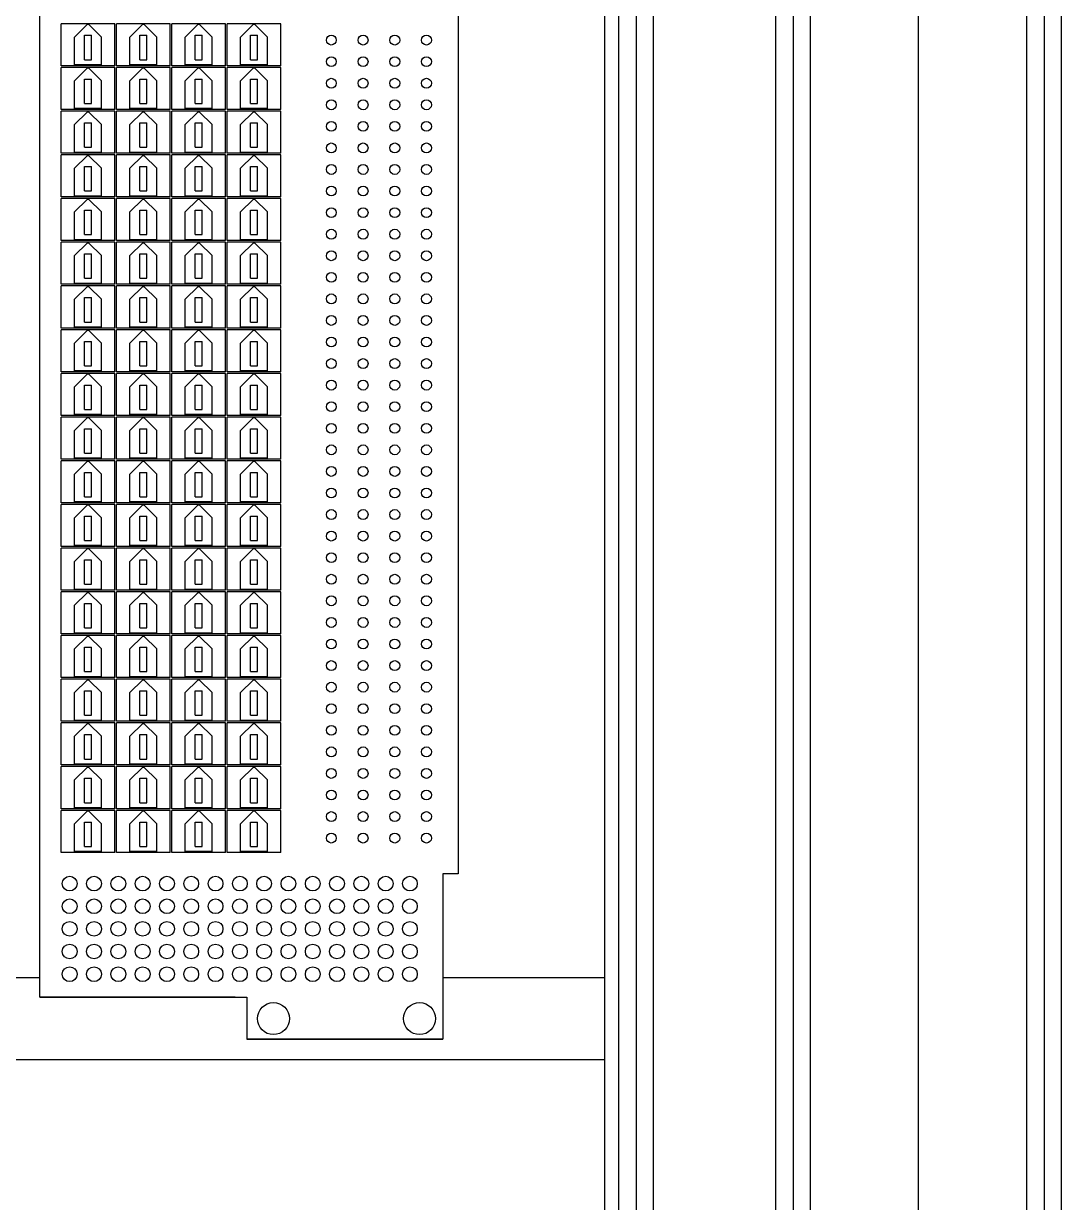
# Model space of a CAD drawing. Header units: millimetres. Extents: x 841 to 1682, y 0 to 594.
# Drawn here: x 1209.34 to 1218.68, y 452.69 to 463.29 of the extents above; entities that cross this region are included whole.
import ezdxf

# ---------------------------------------------------------------- set-up
doc = ezdxf.new("R2010")
doc.units = ezdxf.units.MM
doc.layers.add('A', color=4, linetype='Continuous')

msp = doc.modelspace()

# ---------------------------------------------------------------- linework, layer by layer
at = {"layer": 'A'}
for p, q in [((1217.393, 395.032), (1217.393, 474.36)), ((1217.393, 395.032), (1217.393, 474.36)), ((1214.571, 433.548), (1214.571, 470.898)), ((1214.697, 433.548), (1214.697, 470.898)), ((1214.853, 470.898), (1214.853, 433.548)), ((1215.009, 433.548), (1215.009, 470.898)), ((1216.108, 395.032), (1216.108, 470.898)), ((1216.264, 470.898), (1216.264, 395.006)), ((1216.42, 395.032), (1216.42, 470.898)), ((1218.366, 395.032), (1218.366, 470.898)), ((1218.522, 470.898), (1218.522, 395.006)), ((1218.678, 395.032), (1218.678, 470.898)), ((1209.487, 454.535), (1209.487, 467.327)), ((1213.25, 465.837), (1213.25, 455.645)), ((1213.25, 455.645), (1213.112, 455.645)), ((1213.112, 455.645), (1213.112, 454.156)), ((1207.867, 454.71), (1209.487, 454.71)), ((1213.112, 454.71), (1214.571, 454.71)), ((1209.487, 454.535), (1211.349, 454.535)), ((1211.245, 454.535), (1209.487, 454.535)), ((1211.349, 454.535), (1211.349, 454.156)), ((1213.112, 454.156), (1211.349, 454.156)), ((1211.349, 454.156), (1213.112, 454.156)), ((1197.636, 453.972), (1214.571, 453.972))]:
    msp.add_line(p, q, dxfattribs=at)
at = {"layer": 'A', "color": 2}
for p, q in [((1210.161, 463.291), (1209.678, 463.291)), ((1209.678, 462.913), (1209.678, 463.291)), ((1209.912, 463.284), (1209.798, 463.171)), ((1209.927, 463.284), (1209.912, 463.284)), ((1209.927, 463.284), (1210.041, 463.171)), ((1210.161, 462.913), (1210.161, 463.291)), ((1210.659, 463.291), (1210.176, 463.291)), ((1210.176, 462.913), (1210.176, 463.291)), ((1210.41, 463.284), (1210.296, 463.171)), ((1210.425, 463.284), (1210.41, 463.284)), ((1210.425, 463.284), (1210.539, 463.171)), ((1210.659, 462.913), (1210.659, 463.291)), ((1211.157, 463.291), (1210.674, 463.291)), ((1210.674, 462.913), (1210.674, 463.291)), ((1210.908, 463.284), (1210.794, 463.171)), ((1210.923, 463.284), (1210.908, 463.284)), ((1210.923, 463.284), (1211.036, 463.171)), ((1211.157, 462.913), (1211.157, 463.291)), ((1211.654, 463.291), (1211.172, 463.291)), ((1211.172, 462.913), (1211.172, 463.291)), ((1211.405, 463.284), (1211.292, 463.171)), ((1211.421, 463.284), (1211.405, 463.284)), ((1211.421, 463.284), (1211.534, 463.171)), ((1211.654, 462.913), (1211.654, 463.291)), ((1209.798, 462.921), (1209.798, 463.171)), ((1209.888, 463.187), (1209.951, 463.187)), ((1209.888, 462.967), (1209.888, 463.187)), ((1209.951, 462.967), (1209.951, 463.187)), ((1210.041, 462.921), (1210.041, 463.171)), ((1210.296, 462.921), (1210.296, 463.171)), ((1210.386, 463.187), (1210.449, 463.187)), ((1210.386, 462.967), (1210.386, 463.187)), ((1210.449, 462.967), (1210.449, 463.187)), ((1210.539, 462.921), (1210.539, 463.171)), ((1210.794, 462.921), (1210.794, 463.171)), ((1210.884, 463.187), (1210.946, 463.187)), ((1210.884, 462.967), (1210.884, 463.187)), ((1210.946, 462.967), (1210.946, 463.187)), ((1211.036, 462.921), (1211.036, 463.171)), ((1211.292, 462.921), (1211.292, 463.171)), ((1211.382, 463.187), (1211.444, 463.187)), ((1211.382, 462.967), (1211.382, 463.187)), ((1211.444, 462.967), (1211.444, 463.187)), ((1211.534, 462.921), (1211.534, 463.171)), ((1210.161, 462.913), (1209.678, 462.913)), ((1210.041, 462.921), (1209.798, 462.921)), ((1209.888, 462.967), (1209.951, 462.967)), ((1210.659, 462.913), (1210.176, 462.913)), ((1210.539, 462.921), (1210.296, 462.921)), ((1210.386, 462.967), (1210.449, 462.967)), ((1211.157, 462.913), (1210.674, 462.913)), ((1211.036, 462.921), (1210.794, 462.921)), ((1210.884, 462.967), (1210.946, 462.967)), ((1211.654, 462.913), (1211.172, 462.913)), ((1211.534, 462.921), (1211.292, 462.921)), ((1211.382, 462.967), (1211.444, 462.967)), ((1209.678, 462.52), (1209.678, 462.898)), ((1210.161, 462.898), (1209.678, 462.898)), ((1209.912, 462.891), (1209.798, 462.778)), ((1209.927, 462.891), (1209.912, 462.891)), ((1209.927, 462.891), (1210.041, 462.778)), ((1210.161, 462.52), (1210.161, 462.898)), ((1210.176, 462.52), (1210.176, 462.898)), ((1210.659, 462.898), (1210.176, 462.898)), ((1210.41, 462.891), (1210.296, 462.778)), ((1210.425, 462.891), (1210.41, 462.891)), ((1210.425, 462.891), (1210.539, 462.778)), ((1210.659, 462.52), (1210.659, 462.898)), ((1210.674, 462.52), (1210.674, 462.898)), ((1211.157, 462.898), (1210.674, 462.898)), ((1210.908, 462.891), (1210.794, 462.778)), ((1210.923, 462.891), (1210.908, 462.891)), ((1210.923, 462.891), (1211.036, 462.778)), ((1211.157, 462.52), (1211.157, 462.898)), ((1211.654, 462.898), (1211.172, 462.898)), ((1211.172, 462.52), (1211.172, 462.898)), ((1211.405, 462.891), (1211.292, 462.778)), ((1211.421, 462.891), (1211.405, 462.891)), ((1211.421, 462.891), (1211.534, 462.778)), ((1211.654, 462.52), (1211.654, 462.898)), ((1209.798, 462.528), (1209.798, 462.778)), ((1209.888, 462.574), (1209.888, 462.793)), ((1209.888, 462.793), (1209.951, 462.793)), ((1209.951, 462.574), (1209.951, 462.793)), ((1210.041, 462.528), (1210.041, 462.778)), ((1210.296, 462.528), (1210.296, 462.778)), ((1210.386, 462.574), (1210.386, 462.793)), ((1210.386, 462.793), (1210.449, 462.793)), ((1210.449, 462.574), (1210.449, 462.793)), ((1210.539, 462.528), (1210.539, 462.778)), ((1210.794, 462.528), (1210.794, 462.778)), ((1210.884, 462.574), (1210.884, 462.793)), ((1210.884, 462.793), (1210.946, 462.793)), ((1210.946, 462.574), (1210.946, 462.793)), ((1211.036, 462.528), (1211.036, 462.778)), ((1211.292, 462.528), (1211.292, 462.778)), ((1211.382, 462.793), (1211.444, 462.793)), ((1211.382, 462.574), (1211.382, 462.793)), ((1211.444, 462.574), (1211.444, 462.793)), ((1211.534, 462.528), (1211.534, 462.778)), ((1210.161, 462.52), (1209.678, 462.52)), ((1210.161, 462.505), (1209.678, 462.505)), ((1209.678, 462.127), (1209.678, 462.505)), ((1210.041, 462.528), (1209.798, 462.528)), ((1209.912, 462.497), (1209.798, 462.385)), ((1209.888, 462.574), (1209.951, 462.574)), ((1209.927, 462.497), (1209.912, 462.497)), ((1209.927, 462.497), (1210.041, 462.385)), ((1210.161, 462.127), (1210.161, 462.505)), ((1210.659, 462.52), (1210.176, 462.52)), ((1210.176, 462.127), (1210.176, 462.505)), ((1210.659, 462.505), (1210.176, 462.505)), ((1210.539, 462.528), (1210.296, 462.528)), ((1210.41, 462.497), (1210.296, 462.385)), ((1210.386, 462.574), (1210.449, 462.574)), ((1210.425, 462.497), (1210.41, 462.497)), ((1210.425, 462.497), (1210.539, 462.385)), ((1210.659, 462.127), (1210.659, 462.505)), ((1211.157, 462.52), (1210.674, 462.52)), ((1210.674, 462.127), (1210.674, 462.505)), ((1211.157, 462.505), (1210.674, 462.505)), ((1211.036, 462.528), (1210.794, 462.528)), ((1210.908, 462.497), (1210.794, 462.385)), ((1210.884, 462.574), (1210.946, 462.574)), ((1210.923, 462.497), (1210.908, 462.497)), ((1210.923, 462.497), (1211.036, 462.385)), ((1211.157, 462.127), (1211.157, 462.505)), ((1211.654, 462.52), (1211.172, 462.52)), ((1211.654, 462.505), (1211.172, 462.505)), ((1211.172, 462.127), (1211.172, 462.505)), ((1211.534, 462.528), (1211.292, 462.528)), ((1211.405, 462.497), (1211.292, 462.385)), ((1211.382, 462.574), (1211.444, 462.574)), ((1211.421, 462.497), (1211.405, 462.497)), ((1211.421, 462.497), (1211.534, 462.385)), ((1211.654, 462.127), (1211.654, 462.505)), ((1209.798, 462.134), (1209.798, 462.385)), ((1209.888, 462.4), (1209.951, 462.4)), ((1209.888, 462.181), (1209.888, 462.4)), ((1209.951, 462.181), (1209.951, 462.4)), ((1210.041, 462.134), (1210.041, 462.385)), ((1210.296, 462.134), (1210.296, 462.385)), ((1210.386, 462.4), (1210.449, 462.4)), ((1210.386, 462.181), (1210.386, 462.4)), ((1210.449, 462.181), (1210.449, 462.4)), ((1210.539, 462.134), (1210.539, 462.385)), ((1210.794, 462.134), (1210.794, 462.385)), ((1210.884, 462.4), (1210.946, 462.4)), ((1210.884, 462.181), (1210.884, 462.4)), ((1210.946, 462.181), (1210.946, 462.4)), ((1211.036, 462.134), (1211.036, 462.385)), ((1211.292, 462.134), (1211.292, 462.385)), ((1211.382, 462.4), (1211.444, 462.4)), ((1211.382, 462.181), (1211.382, 462.4)), ((1211.444, 462.181), (1211.444, 462.4)), ((1211.534, 462.134), (1211.534, 462.385)), ((1209.888, 462.181), (1209.951, 462.181)), ((1210.386, 462.181), (1210.449, 462.181)), ((1210.884, 462.181), (1210.946, 462.181)), ((1211.382, 462.181), (1211.444, 462.181)), ((1210.161, 462.127), (1209.678, 462.127)), ((1209.678, 461.734), (1209.678, 462.112)), ((1210.161, 462.112), (1209.678, 462.112)), ((1210.041, 462.134), (1209.798, 462.134)), ((1209.912, 462.104), (1209.798, 461.992)), ((1209.927, 462.104), (1209.912, 462.104)), ((1209.927, 462.104), (1210.041, 461.992)), ((1210.161, 461.734), (1210.161, 462.112)), ((1210.659, 462.127), (1210.176, 462.127)), ((1210.176, 461.734), (1210.176, 462.112)), ((1210.659, 462.112), (1210.176, 462.112)), ((1210.539, 462.134), (1210.296, 462.134)), ((1210.41, 462.104), (1210.296, 461.992)), ((1210.425, 462.104), (1210.41, 462.104)), ((1210.425, 462.104), (1210.539, 461.992)), ((1210.659, 461.734), (1210.659, 462.112)), ((1211.157, 462.127), (1210.674, 462.127)), ((1210.674, 461.734), (1210.674, 462.112)), ((1211.157, 462.112), (1210.674, 462.112)), ((1211.036, 462.134), (1210.794, 462.134)), ((1210.908, 462.104), (1210.794, 461.992)), ((1210.923, 462.104), (1210.908, 462.104)), ((1210.923, 462.104), (1211.036, 461.992)), ((1211.157, 461.734), (1211.157, 462.112)), ((1211.654, 462.127), (1211.172, 462.127)), ((1211.654, 462.112), (1211.172, 462.112)), ((1211.172, 461.734), (1211.172, 462.112)), ((1211.534, 462.134), (1211.292, 462.134)), ((1211.405, 462.104), (1211.292, 461.992)), ((1211.421, 462.104), (1211.405, 462.104)), ((1211.421, 462.104), (1211.534, 461.992)), ((1211.654, 461.734), (1211.654, 462.112)), ((1209.798, 461.741), (1209.798, 461.992)), ((1209.888, 461.788), (1209.888, 462.007)), ((1209.888, 462.007), (1209.951, 462.007)), ((1209.951, 461.788), (1209.951, 462.007)), ((1210.041, 461.741), (1210.041, 461.992)), ((1210.296, 461.741), (1210.296, 461.992)), ((1210.386, 461.788), (1210.386, 462.007)), ((1210.386, 462.007), (1210.449, 462.007)), ((1210.449, 461.788), (1210.449, 462.007)), ((1210.539, 461.741), (1210.539, 461.992)), ((1210.794, 461.741), (1210.794, 461.992)), ((1210.884, 461.788), (1210.884, 462.007)), ((1210.884, 462.007), (1210.946, 462.007)), ((1210.946, 461.788), (1210.946, 462.007)), ((1211.036, 461.741), (1211.036, 461.992)), ((1211.292, 461.741), (1211.292, 461.992)), ((1211.382, 461.788), (1211.382, 462.007)), ((1211.382, 462.007), (1211.444, 462.007)), ((1211.444, 461.788), (1211.444, 462.007)), ((1211.534, 461.741), (1211.534, 461.992)), ((1210.041, 461.741), (1209.798, 461.741)), ((1209.888, 461.788), (1209.951, 461.788)), ((1210.539, 461.741), (1210.296, 461.741)), ((1210.386, 461.788), (1210.449, 461.788)), ((1211.036, 461.741), (1210.794, 461.741)), ((1210.884, 461.788), (1210.946, 461.788)), ((1211.534, 461.741), (1211.292, 461.741)), ((1211.382, 461.788), (1211.444, 461.788)), ((1210.161, 461.734), (1209.678, 461.734)), ((1210.161, 461.719), (1209.678, 461.719)), ((1209.678, 461.341), (1209.678, 461.719)), ((1209.912, 461.711), (1209.798, 461.599)), ((1209.927, 461.711), (1209.912, 461.711)), ((1209.927, 461.711), (1210.041, 461.599)), ((1210.161, 461.341), (1210.161, 461.719)), ((1210.659, 461.734), (1210.176, 461.734)), ((1210.659, 461.719), (1210.176, 461.719)), ((1210.176, 461.341), (1210.176, 461.719)), ((1210.41, 461.711), (1210.296, 461.599)), ((1210.425, 461.711), (1210.41, 461.711)), ((1210.425, 461.711), (1210.539, 461.599)), ((1210.659, 461.341), (1210.659, 461.719)), ((1211.157, 461.734), (1210.674, 461.734)), ((1210.674, 461.341), (1210.674, 461.719)), ((1211.157, 461.719), (1210.674, 461.719)), ((1210.908, 461.711), (1210.794, 461.599)), ((1210.923, 461.711), (1210.908, 461.711)), ((1210.923, 461.711), (1211.036, 461.599)), ((1211.157, 461.341), (1211.157, 461.719)), ((1211.654, 461.734), (1211.172, 461.734)), ((1211.654, 461.719), (1211.172, 461.719)), ((1211.172, 461.341), (1211.172, 461.719)), ((1211.405, 461.711), (1211.292, 461.599)), ((1211.421, 461.711), (1211.405, 461.711)), ((1211.421, 461.711), (1211.534, 461.599)), ((1211.654, 461.341), (1211.654, 461.719)), ((1209.798, 461.348), (1209.798, 461.599)), ((1209.888, 461.394), (1209.888, 461.614)), ((1209.888, 461.614), (1209.951, 461.614)), ((1209.951, 461.394), (1209.951, 461.614)), ((1210.041, 461.348), (1210.041, 461.599)), ((1210.296, 461.348), (1210.296, 461.599)), ((1210.386, 461.614), (1210.449, 461.614)), ((1210.386, 461.394), (1210.386, 461.614)), ((1210.449, 461.394), (1210.449, 461.614)), ((1210.539, 461.348), (1210.539, 461.599)), ((1210.794, 461.348), (1210.794, 461.599)), ((1210.884, 461.614), (1210.946, 461.614)), ((1210.884, 461.394), (1210.884, 461.614)), ((1210.946, 461.394), (1210.946, 461.614)), ((1211.036, 461.348), (1211.036, 461.599)), ((1211.292, 461.348), (1211.292, 461.599)), ((1211.382, 461.614), (1211.444, 461.614)), ((1211.382, 461.394), (1211.382, 461.614)), ((1211.444, 461.394), (1211.444, 461.614)), ((1211.534, 461.348), (1211.534, 461.599)), ((1210.161, 461.341), (1209.678, 461.341)), ((1210.161, 461.326), (1209.678, 461.326)), ((1209.678, 460.947), (1209.678, 461.326)), ((1210.041, 461.348), (1209.798, 461.348)), ((1209.912, 461.318), (1209.798, 461.205)), ((1209.888, 461.394), (1209.951, 461.394)), ((1209.927, 461.318), (1209.912, 461.318)), ((1209.927, 461.318), (1210.041, 461.205)), ((1210.161, 460.947), (1210.161, 461.326)), ((1210.659, 461.341), (1210.176, 461.341)), ((1210.176, 460.947), (1210.176, 461.326)), ((1210.659, 461.326), (1210.176, 461.326)), ((1210.539, 461.348), (1210.296, 461.348)), ((1210.41, 461.318), (1210.296, 461.205)), ((1210.386, 461.394), (1210.449, 461.394)), ((1210.425, 461.318), (1210.41, 461.318)), ((1210.425, 461.318), (1210.539, 461.205)), ((1210.659, 460.947), (1210.659, 461.326)), ((1211.157, 461.341), (1210.674, 461.341)), ((1210.674, 460.947), (1210.674, 461.326)), ((1211.157, 461.326), (1210.674, 461.326)), ((1211.036, 461.348), (1210.794, 461.348)), ((1210.908, 461.318), (1210.794, 461.205)), ((1210.884, 461.394), (1210.946, 461.394)), ((1210.923, 461.318), (1210.908, 461.318)), ((1210.923, 461.318), (1211.036, 461.205)), ((1211.157, 460.947), (1211.157, 461.326)), ((1211.654, 461.341), (1211.172, 461.341)), ((1211.654, 461.326), (1211.172, 461.326)), ((1211.172, 460.947), (1211.172, 461.326)), ((1211.534, 461.348), (1211.292, 461.348)), ((1211.405, 461.318), (1211.292, 461.205)), ((1211.382, 461.394), (1211.444, 461.394)), ((1211.421, 461.318), (1211.405, 461.318)), ((1211.421, 461.318), (1211.534, 461.205)), ((1211.654, 460.947), (1211.654, 461.326)), ((1209.888, 461.001), (1209.888, 461.221)), ((1209.888, 461.221), (1209.951, 461.221)), ((1209.951, 461.001), (1209.951, 461.221)), ((1210.386, 461.221), (1210.449, 461.221)), ((1210.386, 461.001), (1210.386, 461.221)), ((1210.449, 461.001), (1210.449, 461.221)), ((1210.884, 461.221), (1210.946, 461.221)), ((1210.884, 461.001), (1210.884, 461.221)), ((1210.946, 461.001), (1210.946, 461.221)), ((1211.382, 461.221), (1211.444, 461.221)), ((1211.382, 461.001), (1211.382, 461.221)), ((1211.444, 461.001), (1211.444, 461.221)), ((1209.798, 460.955), (1209.798, 461.205)), ((1210.041, 460.955), (1210.041, 461.205)), ((1210.296, 460.955), (1210.296, 461.205)), ((1210.539, 460.955), (1210.539, 461.205)), ((1210.794, 460.955), (1210.794, 461.205)), ((1211.036, 460.955), (1211.036, 461.205)), ((1211.292, 460.955), (1211.292, 461.205)), ((1211.534, 460.955), (1211.534, 461.205)), ((1209.888, 461.001), (1209.951, 461.001)), ((1210.386, 461.001), (1210.449, 461.001)), ((1210.884, 461.001), (1210.946, 461.001)), ((1211.382, 461.001), (1211.444, 461.001)), ((1210.161, 460.947), (1209.678, 460.947)), ((1210.161, 460.932), (1209.678, 460.932)), ((1209.678, 460.554), (1209.678, 460.932)), ((1210.041, 460.955), (1209.798, 460.955)), ((1209.912, 460.925), (1209.798, 460.812)), ((1209.927, 460.925), (1209.912, 460.925)), ((1209.927, 460.925), (1210.041, 460.812)), ((1210.161, 460.554), (1210.161, 460.932)), ((1210.659, 460.947), (1210.176, 460.947)), ((1210.176, 460.554), (1210.176, 460.932)), ((1210.659, 460.932), (1210.176, 460.932)), ((1210.539, 460.955), (1210.296, 460.955)), ((1210.41, 460.925), (1210.296, 460.812)), ((1210.425, 460.925), (1210.41, 460.925)), ((1210.425, 460.925), (1210.539, 460.812)), ((1210.659, 460.554), (1210.659, 460.932)), ((1211.157, 460.947), (1210.674, 460.947)), ((1210.674, 460.554), (1210.674, 460.932)), ((1211.157, 460.932), (1210.674, 460.932)), ((1211.036, 460.955), (1210.794, 460.955)), ((1210.908, 460.925), (1210.794, 460.812)), ((1210.923, 460.925), (1210.908, 460.925)), ((1210.923, 460.925), (1211.036, 460.812)), ((1211.157, 460.554), (1211.157, 460.932)), ((1211.654, 460.947), (1211.172, 460.947)), ((1211.654, 460.932), (1211.172, 460.932)), ((1211.172, 460.554), (1211.172, 460.932)), ((1211.534, 460.955), (1211.292, 460.955)), ((1211.405, 460.925), (1211.292, 460.812)), ((1211.421, 460.925), (1211.405, 460.925)), ((1211.421, 460.925), (1211.534, 460.812)), ((1211.654, 460.554), (1211.654, 460.932)), ((1209.798, 460.562), (1209.798, 460.812)), ((1209.888, 460.608), (1209.888, 460.828)), ((1209.888, 460.828), (1209.951, 460.828)), ((1209.951, 460.608), (1209.951, 460.828)), ((1210.041, 460.562), (1210.041, 460.812)), ((1210.296, 460.562), (1210.296, 460.812)), ((1210.386, 460.828), (1210.449, 460.828)), ((1210.386, 460.608), (1210.386, 460.828)), ((1210.449, 460.608), (1210.449, 460.828)), ((1210.539, 460.562), (1210.539, 460.812)), ((1210.794, 460.562), (1210.794, 460.812)), ((1210.884, 460.828), (1210.946, 460.828)), ((1210.884, 460.608), (1210.884, 460.828)), ((1210.946, 460.608), (1210.946, 460.828)), ((1211.036, 460.562), (1211.036, 460.812)), ((1211.292, 460.562), (1211.292, 460.812)), ((1211.382, 460.828), (1211.444, 460.828)), ((1211.382, 460.608), (1211.382, 460.828)), ((1211.444, 460.608), (1211.444, 460.828)), ((1211.534, 460.562), (1211.534, 460.812)), ((1209.888, 460.608), (1209.951, 460.608)), ((1210.386, 460.608), (1210.449, 460.608)), ((1210.884, 460.608), (1210.946, 460.608)), ((1211.382, 460.608), (1211.444, 460.608)), ((1210.161, 460.554), (1209.678, 460.554)), ((1210.161, 460.539), (1209.678, 460.539)), ((1209.678, 460.161), (1209.678, 460.539)), ((1210.041, 460.562), (1209.798, 460.562)), ((1209.912, 460.532), (1209.798, 460.419)), ((1209.927, 460.532), (1209.912, 460.532)), ((1209.927, 460.532), (1210.041, 460.419)), ((1210.161, 460.161), (1210.161, 460.539)), ((1210.659, 460.554), (1210.176, 460.554)), ((1210.659, 460.539), (1210.176, 460.539)), ((1210.176, 460.161), (1210.176, 460.539)), ((1210.539, 460.562), (1210.296, 460.562)), ((1210.41, 460.532), (1210.296, 460.419)), ((1210.425, 460.532), (1210.41, 460.532)), ((1210.425, 460.532), (1210.539, 460.419)), ((1210.659, 460.161), (1210.659, 460.539)), ((1211.157, 460.554), (1210.674, 460.554)), ((1211.157, 460.539), (1210.674, 460.539)), ((1210.674, 460.161), (1210.674, 460.539)), ((1211.036, 460.562), (1210.794, 460.562)), ((1210.908, 460.532), (1210.794, 460.419)), ((1210.923, 460.532), (1210.908, 460.532)), ((1210.923, 460.532), (1211.036, 460.419)), ((1211.157, 460.161), (1211.157, 460.539)), ((1211.654, 460.554), (1211.172, 460.554)), ((1211.654, 460.539), (1211.172, 460.539)), ((1211.172, 460.161), (1211.172, 460.539)), ((1211.534, 460.562), (1211.292, 460.562)), ((1211.405, 460.532), (1211.292, 460.419)), ((1211.421, 460.532), (1211.405, 460.532)), ((1211.421, 460.532), (1211.534, 460.419)), ((1211.654, 460.161), (1211.654, 460.539)), ((1209.798, 460.169), (1209.798, 460.419)), ((1209.888, 460.434), (1209.951, 460.434)), ((1209.888, 460.215), (1209.888, 460.434)), ((1209.951, 460.215), (1209.951, 460.434)), ((1210.041, 460.169), (1210.041, 460.419)), ((1210.296, 460.169), (1210.296, 460.419)), ((1210.386, 460.434), (1210.449, 460.434)), ((1210.386, 460.215), (1210.386, 460.434)), ((1210.449, 460.215), (1210.449, 460.434)), ((1210.539, 460.169), (1210.539, 460.419)), ((1210.794, 460.169), (1210.794, 460.419)), ((1210.884, 460.434), (1210.946, 460.434)), ((1210.884, 460.215), (1210.884, 460.434)), ((1210.946, 460.215), (1210.946, 460.434)), ((1211.036, 460.169), (1211.036, 460.419)), ((1211.292, 460.169), (1211.292, 460.419)), ((1211.382, 460.434), (1211.444, 460.434)), ((1211.382, 460.215), (1211.382, 460.434)), ((1211.444, 460.215), (1211.444, 460.434)), ((1211.534, 460.169), (1211.534, 460.419)), ((1210.161, 460.161), (1209.678, 460.161)), ((1210.041, 460.169), (1209.798, 460.169)), ((1209.888, 460.215), (1209.951, 460.215)), ((1210.659, 460.161), (1210.176, 460.161)), ((1210.539, 460.169), (1210.296, 460.169)), ((1210.386, 460.215), (1210.449, 460.215)), ((1211.157, 460.161), (1210.674, 460.161)), ((1211.036, 460.169), (1210.794, 460.169)), ((1210.884, 460.215), (1210.946, 460.215)), ((1211.654, 460.161), (1211.172, 460.161)), ((1211.534, 460.169), (1211.292, 460.169)), ((1211.382, 460.215), (1211.444, 460.215)), ((1210.161, 460.146), (1209.678, 460.146)), ((1209.678, 459.768), (1209.678, 460.146)), ((1209.912, 460.139), (1209.798, 460.026)), ((1209.927, 460.139), (1209.912, 460.139)), ((1209.927, 460.139), (1210.041, 460.026)), ((1210.161, 459.768), (1210.161, 460.146)), ((1210.176, 459.768), (1210.176, 460.146)), ((1210.659, 460.146), (1210.176, 460.146)), ((1210.41, 460.139), (1210.296, 460.026)), ((1210.425, 460.139), (1210.41, 460.139)), ((1210.425, 460.139), (1210.539, 460.026)), ((1210.659, 459.768), (1210.659, 460.146)), ((1210.674, 459.768), (1210.674, 460.146)), ((1211.157, 460.146), (1210.674, 460.146)), ((1210.908, 460.139), (1210.794, 460.026)), ((1210.923, 460.139), (1210.908, 460.139)), ((1210.923, 460.139), (1211.036, 460.026)), ((1211.157, 459.768), (1211.157, 460.146)), ((1211.654, 460.146), (1211.172, 460.146)), ((1211.172, 459.768), (1211.172, 460.146)), ((1211.405, 460.139), (1211.292, 460.026)), ((1211.421, 460.139), (1211.405, 460.139)), ((1211.421, 460.139), (1211.534, 460.026)), ((1211.654, 459.768), (1211.654, 460.146)), ((1209.798, 459.775), (1209.798, 460.026)), ((1209.888, 459.822), (1209.888, 460.041)), ((1209.888, 460.041), (1209.951, 460.041)), ((1209.951, 459.822), (1209.951, 460.041)), ((1210.041, 459.775), (1210.041, 460.026)), ((1210.296, 459.775), (1210.296, 460.026)), ((1210.386, 460.041), (1210.449, 460.041)), ((1210.386, 459.822), (1210.386, 460.041)), ((1210.449, 459.822), (1210.449, 460.041)), ((1210.539, 459.775), (1210.539, 460.026)), ((1210.794, 459.775), (1210.794, 460.026)), ((1210.884, 460.041), (1210.946, 460.041)), ((1210.884, 459.822), (1210.884, 460.041)), ((1210.946, 459.822), (1210.946, 460.041)), ((1211.036, 459.775), (1211.036, 460.026)), ((1211.292, 459.775), (1211.292, 460.026)), ((1211.382, 460.041), (1211.444, 460.041)), ((1211.382, 459.822), (1211.382, 460.041)), ((1211.444, 459.822), (1211.444, 460.041)), ((1211.534, 459.775), (1211.534, 460.026)), ((1210.161, 459.768), (1209.678, 459.768)), ((1209.678, 459.375), (1209.678, 459.753)), ((1210.161, 459.753), (1209.678, 459.753)), ((1210.041, 459.775), (1209.798, 459.775)), ((1209.912, 459.745), (1209.798, 459.633)), ((1209.888, 459.822), (1209.951, 459.822)), ((1209.927, 459.745), (1209.912, 459.745)), ((1209.927, 459.745), (1210.041, 459.633)), ((1210.161, 459.375), (1210.161, 459.753)), ((1210.659, 459.768), (1210.176, 459.768)), ((1210.176, 459.375), (1210.176, 459.753)), ((1210.659, 459.753), (1210.176, 459.753)), ((1210.539, 459.775), (1210.296, 459.775)), ((1210.41, 459.745), (1210.296, 459.633)), ((1210.386, 459.822), (1210.449, 459.822)), ((1210.425, 459.745), (1210.41, 459.745)), ((1210.425, 459.745), (1210.539, 459.633)), ((1210.659, 459.375), (1210.659, 459.753)), ((1211.157, 459.768), (1210.674, 459.768)), ((1210.674, 459.375), (1210.674, 459.753)), ((1211.157, 459.753), (1210.674, 459.753)), ((1211.036, 459.775), (1210.794, 459.775)), ((1210.908, 459.745), (1210.794, 459.633)), ((1210.884, 459.822), (1210.946, 459.822)), ((1210.923, 459.745), (1210.908, 459.745)), ((1210.923, 459.745), (1211.036, 459.633)), ((1211.157, 459.375), (1211.157, 459.753)), ((1211.654, 459.768), (1211.172, 459.768)), ((1211.654, 459.753), (1211.172, 459.753)), ((1211.172, 459.375), (1211.172, 459.753)), ((1211.534, 459.775), (1211.292, 459.775)), ((1211.405, 459.745), (1211.292, 459.633)), ((1211.382, 459.822), (1211.444, 459.822)), ((1211.421, 459.745), (1211.405, 459.745)), ((1211.421, 459.745), (1211.534, 459.633)), ((1211.654, 459.375), (1211.654, 459.753)), ((1209.798, 459.382), (1209.798, 459.633)), ((1209.888, 459.429), (1209.888, 459.648)), ((1209.888, 459.648), (1209.951, 459.648)), ((1209.951, 459.429), (1209.951, 459.648)), ((1210.041, 459.382), (1210.041, 459.633)), ((1210.296, 459.382), (1210.296, 459.633)), ((1210.386, 459.648), (1210.449, 459.648)), ((1210.386, 459.429), (1210.386, 459.648)), ((1210.449, 459.429), (1210.449, 459.648)), ((1210.539, 459.382), (1210.539, 459.633)), ((1210.794, 459.382), (1210.794, 459.633)), ((1210.884, 459.648), (1210.946, 459.648)), ((1210.884, 459.429), (1210.884, 459.648)), ((1210.946, 459.429), (1210.946, 459.648)), ((1211.036, 459.382), (1211.036, 459.633)), ((1211.292, 459.382), (1211.292, 459.633)), ((1211.382, 459.648), (1211.444, 459.648)), ((1211.382, 459.429), (1211.382, 459.648)), ((1211.444, 459.429), (1211.444, 459.648)), ((1211.534, 459.382), (1211.534, 459.633)), ((1209.888, 459.429), (1209.951, 459.429)), ((1210.386, 459.429), (1210.449, 459.429)), ((1210.884, 459.429), (1210.946, 459.429)), ((1211.382, 459.429), (1211.444, 459.429)), ((1210.161, 459.375), (1209.678, 459.375)), ((1209.678, 458.982), (1209.678, 459.36)), ((1210.161, 459.36), (1209.678, 459.36)), ((1210.041, 459.382), (1209.798, 459.382)), ((1209.912, 459.352), (1209.798, 459.24)), ((1209.927, 459.352), (1209.912, 459.352)), ((1209.927, 459.352), (1210.041, 459.24)), ((1210.161, 458.982), (1210.161, 459.36)), ((1210.659, 459.375), (1210.176, 459.375)), ((1210.176, 458.982), (1210.176, 459.36)), ((1210.659, 459.36), (1210.176, 459.36)), ((1210.539, 459.382), (1210.296, 459.382)), ((1210.41, 459.352), (1210.296, 459.24)), ((1210.425, 459.352), (1210.41, 459.352)), ((1210.425, 459.352), (1210.539, 459.24)), ((1210.659, 458.982), (1210.659, 459.36)), ((1211.157, 459.375), (1210.674, 459.375)), ((1210.674, 458.982), (1210.674, 459.36)), ((1211.157, 459.36), (1210.674, 459.36)), ((1211.036, 459.382), (1210.794, 459.382)), ((1210.908, 459.352), (1210.794, 459.24)), ((1210.923, 459.352), (1210.908, 459.352)), ((1210.923, 459.352), (1211.036, 459.24)), ((1211.157, 458.982), (1211.157, 459.36)), ((1211.654, 459.375), (1211.172, 459.375)), ((1211.654, 459.36), (1211.172, 459.36)), ((1211.172, 458.982), (1211.172, 459.36)), ((1211.534, 459.382), (1211.292, 459.382)), ((1211.405, 459.352), (1211.292, 459.24)), ((1211.421, 459.352), (1211.405, 459.352)), ((1211.421, 459.352), (1211.534, 459.24)), ((1211.654, 458.982), (1211.654, 459.36)), ((1209.798, 458.989), (1209.798, 459.24)), ((1209.888, 459.035), (1209.888, 459.255)), ((1209.888, 459.255), (1209.951, 459.255)), ((1209.951, 459.035), (1209.951, 459.255)), ((1210.041, 458.989), (1210.041, 459.24)), ((1210.296, 458.989), (1210.296, 459.24)), ((1210.386, 459.255), (1210.449, 459.255)), ((1210.386, 459.035), (1210.386, 459.255)), ((1210.449, 459.035), (1210.449, 459.255)), ((1210.539, 458.989), (1210.539, 459.24)), ((1210.794, 458.989), (1210.794, 459.24)), ((1210.884, 459.255), (1210.946, 459.255)), ((1210.884, 459.035), (1210.884, 459.255)), ((1210.946, 459.035), (1210.946, 459.255)), ((1211.036, 458.989), (1211.036, 459.24)), ((1211.292, 458.989), (1211.292, 459.24)), ((1211.382, 459.255), (1211.444, 459.255)), ((1211.382, 459.035), (1211.382, 459.255)), ((1211.444, 459.035), (1211.444, 459.255)), ((1211.534, 458.989), (1211.534, 459.24)), ((1210.161, 458.982), (1209.678, 458.982)), ((1210.041, 458.989), (1209.798, 458.989)), ((1209.888, 459.035), (1209.951, 459.035)), ((1210.659, 458.982), (1210.176, 458.982)), ((1210.539, 458.989), (1210.296, 458.989)), ((1210.386, 459.035), (1210.449, 459.035)), ((1211.157, 458.982), (1210.674, 458.982)), ((1211.036, 458.989), (1210.794, 458.989)), ((1210.884, 459.035), (1210.946, 459.035)), ((1211.654, 458.982), (1211.172, 458.982)), ((1211.534, 458.989), (1211.292, 458.989)), ((1211.382, 459.035), (1211.444, 459.035)), ((1210.161, 458.967), (1209.678, 458.967)), ((1209.678, 458.588), (1209.678, 458.967)), ((1209.912, 458.959), (1209.798, 458.846)), ((1209.927, 458.959), (1209.912, 458.959)), ((1209.927, 458.959), (1210.041, 458.846)), ((1210.161, 458.588), (1210.161, 458.967)), ((1210.659, 458.967), (1210.176, 458.967)), ((1210.176, 458.588), (1210.176, 458.967)), ((1210.41, 458.959), (1210.296, 458.846)), ((1210.425, 458.959), (1210.41, 458.959)), ((1210.425, 458.959), (1210.539, 458.846)), ((1210.659, 458.588), (1210.659, 458.967)), ((1210.674, 458.588), (1210.674, 458.967)), ((1211.157, 458.967), (1210.674, 458.967)), ((1210.908, 458.959), (1210.794, 458.846)), ((1210.923, 458.959), (1210.908, 458.959)), ((1210.923, 458.959), (1211.036, 458.846)), ((1211.157, 458.588), (1211.157, 458.967)), ((1211.654, 458.967), (1211.172, 458.967)), ((1211.172, 458.588), (1211.172, 458.967)), ((1211.405, 458.959), (1211.292, 458.846)), ((1211.421, 458.959), (1211.405, 458.959)), ((1211.421, 458.959), (1211.534, 458.846)), ((1211.654, 458.588), (1211.654, 458.967)), ((1209.798, 458.596), (1209.798, 458.846)), ((1209.888, 458.642), (1209.888, 458.862)), ((1209.888, 458.862), (1209.951, 458.862)), ((1209.951, 458.642), (1209.951, 458.862)), ((1210.041, 458.596), (1210.041, 458.846)), ((1210.296, 458.596), (1210.296, 458.846)), ((1210.386, 458.862), (1210.449, 458.862)), ((1210.386, 458.642), (1210.386, 458.862)), ((1210.449, 458.642), (1210.449, 458.862)), ((1210.539, 458.596), (1210.539, 458.846)), ((1210.794, 458.596), (1210.794, 458.846)), ((1210.884, 458.862), (1210.946, 458.862)), ((1210.884, 458.642), (1210.884, 458.862)), ((1210.946, 458.642), (1210.946, 458.862)), ((1211.036, 458.596), (1211.036, 458.846)), ((1211.292, 458.596), (1211.292, 458.846)), ((1211.382, 458.862), (1211.444, 458.862)), ((1211.382, 458.642), (1211.382, 458.862)), ((1211.444, 458.642), (1211.444, 458.862)), ((1211.534, 458.596), (1211.534, 458.846)), ((1210.161, 458.588), (1209.678, 458.588)), ((1210.161, 458.573), (1209.678, 458.573)), ((1209.678, 458.195), (1209.678, 458.573)), ((1210.041, 458.596), (1209.798, 458.596)), ((1209.912, 458.566), (1209.798, 458.453)), ((1209.888, 458.642), (1209.951, 458.642)), ((1209.927, 458.566), (1209.912, 458.566)), ((1209.927, 458.566), (1210.041, 458.453)), ((1210.161, 458.195), (1210.161, 458.573)), ((1210.659, 458.588), (1210.176, 458.588)), ((1210.659, 458.573), (1210.176, 458.573)), ((1210.176, 458.195), (1210.176, 458.573)), ((1210.539, 458.596), (1210.296, 458.596)), ((1210.41, 458.566), (1210.296, 458.453)), ((1210.386, 458.642), (1210.449, 458.642)), ((1210.425, 458.566), (1210.41, 458.566)), ((1210.425, 458.566), (1210.539, 458.453)), ((1210.659, 458.195), (1210.659, 458.573)), ((1211.157, 458.588), (1210.674, 458.588)), ((1210.674, 458.195), (1210.674, 458.573)), ((1211.157, 458.573), (1210.674, 458.573)), ((1211.036, 458.596), (1210.794, 458.596)), ((1210.908, 458.566), (1210.794, 458.453)), ((1210.884, 458.642), (1210.946, 458.642)), ((1210.923, 458.566), (1210.908, 458.566)), ((1210.923, 458.566), (1211.036, 458.453)), ((1211.157, 458.195), (1211.157, 458.573)), ((1211.654, 458.588), (1211.172, 458.588)), ((1211.654, 458.573), (1211.172, 458.573)), ((1211.172, 458.195), (1211.172, 458.573)), ((1211.534, 458.596), (1211.292, 458.596)), ((1211.405, 458.566), (1211.292, 458.453)), ((1211.382, 458.642), (1211.444, 458.642)), ((1211.421, 458.566), (1211.405, 458.566)), ((1211.421, 458.566), (1211.534, 458.453)), ((1211.654, 458.195), (1211.654, 458.573)), ((1209.798, 458.203), (1209.798, 458.453)), ((1209.888, 458.469), (1209.951, 458.469)), ((1209.888, 458.249), (1209.888, 458.469)), ((1209.951, 458.249), (1209.951, 458.469)), ((1210.041, 458.203), (1210.041, 458.453)), ((1210.296, 458.203), (1210.296, 458.453)), ((1210.386, 458.469), (1210.449, 458.469)), ((1210.386, 458.249), (1210.386, 458.469)), ((1210.449, 458.249), (1210.449, 458.469)), ((1210.539, 458.203), (1210.539, 458.453)), ((1210.794, 458.203), (1210.794, 458.453)), ((1210.884, 458.469), (1210.946, 458.469)), ((1210.884, 458.249), (1210.884, 458.469)), ((1210.946, 458.249), (1210.946, 458.469)), ((1211.036, 458.203), (1211.036, 458.453)), ((1211.292, 458.203), (1211.292, 458.453)), ((1211.382, 458.469), (1211.444, 458.469)), ((1211.382, 458.249), (1211.382, 458.469)), ((1211.444, 458.249), (1211.444, 458.469)), ((1211.534, 458.203), (1211.534, 458.453)), ((1209.888, 458.249), (1209.951, 458.249)), ((1210.386, 458.249), (1210.449, 458.249)), ((1210.884, 458.249), (1210.946, 458.249)), ((1211.382, 458.249), (1211.444, 458.249)), ((1210.161, 458.195), (1209.678, 458.195)), ((1209.678, 457.802), (1209.678, 458.18)), ((1210.161, 458.18), (1209.678, 458.18)), ((1210.041, 458.203), (1209.798, 458.203)), ((1209.912, 458.173), (1209.798, 458.06)), ((1209.927, 458.173), (1209.912, 458.173)), ((1209.927, 458.173), (1210.041, 458.06)), ((1210.161, 457.802), (1210.161, 458.18)), ((1210.659, 458.195), (1210.176, 458.195)), ((1210.176, 457.802), (1210.176, 458.18)), ((1210.659, 458.18), (1210.176, 458.18)), ((1210.539, 458.203), (1210.296, 458.203)), ((1210.41, 458.173), (1210.296, 458.06)), ((1210.425, 458.173), (1210.41, 458.173)), ((1210.425, 458.173), (1210.539, 458.06)), ((1210.659, 457.802), (1210.659, 458.18)), ((1211.157, 458.195), (1210.674, 458.195)), ((1210.674, 457.802), (1210.674, 458.18)), ((1211.157, 458.18), (1210.674, 458.18)), ((1211.036, 458.203), (1210.794, 458.203)), ((1210.908, 458.173), (1210.794, 458.06)), ((1210.923, 458.173), (1210.908, 458.173)), ((1210.923, 458.173), (1211.036, 458.06)), ((1211.157, 457.802), (1211.157, 458.18)), ((1211.654, 458.195), (1211.172, 458.195)), ((1211.654, 458.18), (1211.172, 458.18)), ((1211.172, 457.802), (1211.172, 458.18)), ((1211.534, 458.203), (1211.292, 458.203)), ((1211.405, 458.173), (1211.292, 458.06)), ((1211.421, 458.173), (1211.405, 458.173)), ((1211.421, 458.173), (1211.534, 458.06)), ((1211.654, 457.802), (1211.654, 458.18)), ((1209.798, 457.81), (1209.798, 458.06)), ((1209.888, 457.856), (1209.888, 458.075)), ((1209.888, 458.075), (1209.951, 458.075)), ((1209.951, 457.856), (1209.951, 458.075)), ((1210.041, 457.81), (1210.041, 458.06)), ((1210.296, 457.81), (1210.296, 458.06)), ((1210.386, 457.856), (1210.386, 458.075)), ((1210.386, 458.075), (1210.449, 458.075)), ((1210.449, 457.856), (1210.449, 458.075)), ((1210.539, 457.81), (1210.539, 458.06)), ((1210.794, 457.81), (1210.794, 458.06)), ((1210.884, 457.856), (1210.884, 458.075)), ((1210.884, 458.075), (1210.946, 458.075)), ((1210.946, 457.856), (1210.946, 458.075)), ((1211.036, 457.81), (1211.036, 458.06)), ((1211.292, 457.81), (1211.292, 458.06)), ((1211.382, 458.075), (1211.444, 458.075)), ((1211.382, 457.856), (1211.382, 458.075)), ((1211.444, 457.856), (1211.444, 458.075)), ((1211.534, 457.81), (1211.534, 458.06)), ((1209.888, 457.856), (1209.951, 457.856)), ((1210.386, 457.856), (1210.449, 457.856)), ((1210.884, 457.856), (1210.946, 457.856)), ((1211.382, 457.856), (1211.444, 457.856)), ((1210.161, 457.802), (1209.678, 457.802)), ((1210.161, 457.787), (1209.678, 457.787)), ((1209.678, 457.409), (1209.678, 457.787)), ((1210.041, 457.81), (1209.798, 457.81)), ((1209.912, 457.78), (1209.798, 457.667)), ((1209.927, 457.78), (1209.912, 457.78)), ((1209.927, 457.78), (1210.041, 457.667)), ((1210.161, 457.409), (1210.161, 457.787)), ((1210.659, 457.802), (1210.176, 457.802)), ((1210.176, 457.409), (1210.176, 457.787)), ((1210.659, 457.787), (1210.176, 457.787)), ((1210.539, 457.81), (1210.296, 457.81)), ((1210.41, 457.78), (1210.296, 457.667)), ((1210.425, 457.78), (1210.41, 457.78)), ((1210.425, 457.78), (1210.539, 457.667)), ((1210.659, 457.409), (1210.659, 457.787)), ((1211.157, 457.802), (1210.674, 457.802)), ((1210.674, 457.409), (1210.674, 457.787)), ((1211.157, 457.787), (1210.674, 457.787)), ((1211.036, 457.81), (1210.794, 457.81)), ((1210.908, 457.78), (1210.794, 457.667)), ((1210.923, 457.78), (1210.908, 457.78)), ((1210.923, 457.78), (1211.036, 457.667)), ((1211.157, 457.409), (1211.157, 457.787)), ((1211.654, 457.802), (1211.172, 457.802)), ((1211.654, 457.787), (1211.172, 457.787)), ((1211.172, 457.409), (1211.172, 457.787)), ((1211.534, 457.81), (1211.292, 457.81)), ((1211.405, 457.78), (1211.292, 457.667)), ((1211.421, 457.78), (1211.405, 457.78)), ((1211.421, 457.78), (1211.534, 457.667)), ((1211.654, 457.409), (1211.654, 457.787)), ((1209.798, 457.416), (1209.798, 457.667)), ((1209.888, 457.463), (1209.888, 457.682)), ((1209.888, 457.682), (1209.951, 457.682)), ((1209.951, 457.463), (1209.951, 457.682)), ((1210.041, 457.416), (1210.041, 457.667)), ((1210.296, 457.416), (1210.296, 457.667)), ((1210.386, 457.682), (1210.449, 457.682)), ((1210.386, 457.463), (1210.386, 457.682)), ((1210.449, 457.463), (1210.449, 457.682)), ((1210.539, 457.416), (1210.539, 457.667)), ((1210.794, 457.416), (1210.794, 457.667)), ((1210.884, 457.682), (1210.946, 457.682)), ((1210.884, 457.463), (1210.884, 457.682)), ((1210.946, 457.463), (1210.946, 457.682)), ((1211.036, 457.416), (1211.036, 457.667)), ((1211.292, 457.416), (1211.292, 457.667)), ((1211.382, 457.682), (1211.444, 457.682)), ((1211.382, 457.463), (1211.382, 457.682)), ((1211.444, 457.463), (1211.444, 457.682)), ((1211.534, 457.416), (1211.534, 457.667)), ((1210.161, 457.409), (1209.678, 457.409)), ((1210.161, 457.394), (1209.678, 457.394)), ((1209.678, 457.016), (1209.678, 457.394)), ((1210.041, 457.416), (1209.798, 457.416)), ((1209.888, 457.463), (1209.951, 457.463)), ((1210.161, 457.016), (1210.161, 457.394)), ((1210.659, 457.409), (1210.176, 457.409)), ((1210.659, 457.394), (1210.176, 457.394)), ((1210.176, 457.016), (1210.176, 457.394)), ((1210.539, 457.416), (1210.296, 457.416)), ((1210.386, 457.463), (1210.449, 457.463)), ((1210.659, 457.016), (1210.659, 457.394)), ((1211.157, 457.409), (1210.674, 457.409)), ((1211.157, 457.394), (1210.674, 457.394)), ((1210.674, 457.016), (1210.674, 457.394)), ((1211.036, 457.416), (1210.794, 457.416)), ((1210.884, 457.463), (1210.946, 457.463)), ((1211.157, 457.016), (1211.157, 457.394)), ((1211.654, 457.409), (1211.172, 457.409)), ((1211.654, 457.394), (1211.172, 457.394)), ((1211.172, 457.016), (1211.172, 457.394)), ((1211.534, 457.416), (1211.292, 457.416)), ((1211.382, 457.463), (1211.444, 457.463)), ((1211.654, 457.016), (1211.654, 457.394)), ((1209.912, 457.386), (1209.798, 457.274)), ((1209.888, 457.07), (1209.888, 457.289)), ((1209.888, 457.289), (1209.951, 457.289)), ((1209.927, 457.386), (1209.912, 457.386)), ((1209.927, 457.386), (1210.041, 457.274)), ((1209.951, 457.07), (1209.951, 457.289)), ((1210.41, 457.386), (1210.296, 457.274)), ((1210.386, 457.07), (1210.386, 457.289)), ((1210.386, 457.289), (1210.449, 457.289)), ((1210.425, 457.386), (1210.41, 457.386)), ((1210.425, 457.386), (1210.539, 457.274)), ((1210.449, 457.07), (1210.449, 457.289)), ((1210.908, 457.386), (1210.794, 457.274)), ((1210.884, 457.07), (1210.884, 457.289)), ((1210.884, 457.289), (1210.946, 457.289)), ((1210.923, 457.386), (1210.908, 457.386)), ((1210.923, 457.386), (1211.036, 457.274)), ((1210.946, 457.07), (1210.946, 457.289)), ((1211.405, 457.386), (1211.292, 457.274)), ((1211.382, 457.07), (1211.382, 457.289)), ((1211.382, 457.289), (1211.444, 457.289)), ((1211.421, 457.386), (1211.405, 457.386)), ((1211.421, 457.386), (1211.534, 457.274)), ((1211.444, 457.07), (1211.444, 457.289)), ((1209.798, 457.023), (1209.798, 457.274)), ((1210.041, 457.023), (1210.041, 457.274)), ((1210.296, 457.023), (1210.296, 457.274)), ((1210.539, 457.023), (1210.539, 457.274)), ((1210.794, 457.023), (1210.794, 457.274)), ((1211.036, 457.023), (1211.036, 457.274)), ((1211.292, 457.023), (1211.292, 457.274)), ((1211.534, 457.023), (1211.534, 457.274)), ((1210.161, 457.016), (1209.678, 457.016)), ((1210.161, 457.001), (1209.678, 457.001)), ((1209.678, 456.623), (1209.678, 457.001)), ((1210.041, 457.023), (1209.798, 457.023)), ((1209.912, 456.993), (1209.798, 456.881)), ((1209.888, 457.07), (1209.951, 457.07)), ((1209.927, 456.993), (1209.912, 456.993)), ((1209.927, 456.993), (1210.041, 456.881)), ((1210.161, 456.623), (1210.161, 457.001)), ((1210.659, 457.016), (1210.176, 457.016)), ((1210.176, 456.623), (1210.176, 457.001)), ((1210.659, 457.001), (1210.176, 457.001)), ((1210.539, 457.023), (1210.296, 457.023)), ((1210.41, 456.993), (1210.296, 456.881)), ((1210.386, 457.07), (1210.449, 457.07)), ((1210.425, 456.993), (1210.41, 456.993)), ((1210.425, 456.993), (1210.539, 456.881)), ((1210.659, 456.623), (1210.659, 457.001)), ((1211.157, 457.016), (1210.674, 457.016)), ((1210.674, 456.623), (1210.674, 457.001)), ((1211.157, 457.001), (1210.674, 457.001)), ((1211.036, 457.023), (1210.794, 457.023)), ((1210.908, 456.993), (1210.794, 456.881)), ((1210.884, 457.07), (1210.946, 457.07)), ((1210.923, 456.993), (1210.908, 456.993)), ((1210.923, 456.993), (1211.036, 456.881)), ((1211.157, 456.623), (1211.157, 457.001)), ((1211.654, 457.016), (1211.172, 457.016)), ((1211.654, 457.001), (1211.172, 457.001)), ((1211.172, 456.623), (1211.172, 457.001)), ((1211.534, 457.023), (1211.292, 457.023)), ((1211.405, 456.993), (1211.292, 456.881)), ((1211.382, 457.07), (1211.444, 457.07)), ((1211.421, 456.993), (1211.405, 456.993)), ((1211.421, 456.993), (1211.534, 456.881)), ((1211.654, 456.623), (1211.654, 457.001)), ((1209.798, 456.63), (1209.798, 456.881)), ((1209.888, 456.676), (1209.888, 456.896)), ((1209.888, 456.896), (1209.951, 456.896)), ((1209.951, 456.676), (1209.951, 456.896)), ((1210.041, 456.63), (1210.041, 456.881)), ((1210.296, 456.63), (1210.296, 456.881)), ((1210.386, 456.896), (1210.449, 456.896)), ((1210.386, 456.676), (1210.386, 456.896)), ((1210.449, 456.676), (1210.449, 456.896)), ((1210.539, 456.63), (1210.539, 456.881)), ((1210.794, 456.63), (1210.794, 456.881)), ((1210.884, 456.896), (1210.946, 456.896)), ((1210.884, 456.676), (1210.884, 456.896)), ((1210.946, 456.676), (1210.946, 456.896)), ((1211.036, 456.63), (1211.036, 456.881)), ((1211.292, 456.63), (1211.292, 456.881)), ((1211.382, 456.896), (1211.444, 456.896)), ((1211.382, 456.676), (1211.382, 456.896)), ((1211.444, 456.676), (1211.444, 456.896)), ((1211.534, 456.63), (1211.534, 456.881)), ((1209.888, 456.676), (1209.951, 456.676)), ((1210.386, 456.676), (1210.449, 456.676)), ((1210.884, 456.676), (1210.946, 456.676)), ((1211.382, 456.676), (1211.444, 456.676)), ((1210.161, 456.623), (1209.678, 456.623)), ((1210.161, 456.608), (1209.678, 456.608)), ((1209.678, 456.229), (1209.678, 456.608)), ((1210.041, 456.63), (1209.798, 456.63)), ((1209.912, 456.6), (1209.798, 456.488)), ((1209.927, 456.6), (1209.912, 456.6)), ((1209.927, 456.6), (1210.041, 456.488)), ((1210.161, 456.229), (1210.161, 456.608)), ((1210.659, 456.623), (1210.176, 456.623)), ((1210.659, 456.608), (1210.176, 456.608)), ((1210.176, 456.229), (1210.176, 456.608)), ((1210.539, 456.63), (1210.296, 456.63)), ((1210.41, 456.6), (1210.296, 456.488)), ((1210.425, 456.6), (1210.41, 456.6)), ((1210.425, 456.6), (1210.539, 456.488)), ((1210.659, 456.229), (1210.659, 456.608)), ((1211.157, 456.623), (1210.674, 456.623)), ((1210.674, 456.229), (1210.674, 456.608)), ((1211.157, 456.608), (1210.674, 456.608)), ((1211.036, 456.63), (1210.794, 456.63)), ((1210.908, 456.6), (1210.794, 456.488)), ((1210.923, 456.6), (1210.908, 456.6)), ((1210.923, 456.6), (1211.036, 456.488)), ((1211.157, 456.229), (1211.157, 456.608)), ((1211.654, 456.623), (1211.172, 456.623)), ((1211.654, 456.608), (1211.172, 456.608)), ((1211.172, 456.229), (1211.172, 456.608)), ((1211.534, 456.63), (1211.292, 456.63)), ((1211.405, 456.6), (1211.292, 456.488)), ((1211.421, 456.6), (1211.405, 456.6)), ((1211.421, 456.6), (1211.534, 456.488)), ((1211.654, 456.229), (1211.654, 456.608)), ((1209.798, 456.237), (1209.798, 456.488)), ((1209.888, 456.503), (1209.951, 456.503)), ((1209.888, 456.283), (1209.888, 456.503)), ((1209.951, 456.283), (1209.951, 456.503)), ((1210.041, 456.237), (1210.041, 456.488)), ((1210.296, 456.237), (1210.296, 456.488)), ((1210.386, 456.503), (1210.449, 456.503)), ((1210.386, 456.283), (1210.386, 456.503)), ((1210.449, 456.283), (1210.449, 456.503)), ((1210.539, 456.237), (1210.539, 456.488)), ((1210.794, 456.237), (1210.794, 456.488)), ((1210.884, 456.503), (1210.946, 456.503)), ((1210.884, 456.283), (1210.884, 456.503)), ((1210.946, 456.283), (1210.946, 456.503)), ((1211.036, 456.237), (1211.036, 456.488)), ((1211.292, 456.237), (1211.292, 456.488)), ((1211.382, 456.503), (1211.444, 456.503)), ((1211.382, 456.283), (1211.382, 456.503)), ((1211.444, 456.283), (1211.444, 456.503)), ((1211.534, 456.237), (1211.534, 456.488)), ((1210.161, 456.229), (1209.678, 456.229)), ((1210.041, 456.237), (1209.798, 456.237)), ((1209.888, 456.283), (1209.951, 456.283)), ((1210.659, 456.229), (1210.176, 456.229)), ((1210.539, 456.237), (1210.296, 456.237)), ((1210.386, 456.283), (1210.449, 456.283)), ((1211.157, 456.229), (1210.674, 456.229)), ((1211.036, 456.237), (1210.794, 456.237)), ((1210.884, 456.283), (1210.946, 456.283)), ((1211.654, 456.229), (1211.172, 456.229)), ((1211.534, 456.237), (1211.292, 456.237)), ((1211.382, 456.283), (1211.444, 456.283)), ((1209.678, 455.836), (1209.678, 456.214)), ((1210.161, 456.214), (1209.678, 456.214)), ((1209.912, 456.207), (1209.798, 456.094)), ((1209.927, 456.207), (1209.912, 456.207)), ((1209.927, 456.207), (1210.041, 456.094)), ((1210.161, 455.836), (1210.161, 456.214)), ((1210.176, 455.836), (1210.176, 456.214)), ((1210.659, 456.214), (1210.176, 456.214)), ((1210.41, 456.207), (1210.296, 456.094)), ((1210.425, 456.207), (1210.41, 456.207)), ((1210.425, 456.207), (1210.539, 456.094)), ((1210.659, 455.836), (1210.659, 456.214)), ((1210.674, 455.836), (1210.674, 456.214)), ((1211.157, 456.214), (1210.674, 456.214)), ((1210.908, 456.207), (1210.794, 456.094)), ((1210.923, 456.207), (1210.908, 456.207)), ((1210.923, 456.207), (1211.036, 456.094)), ((1211.157, 455.836), (1211.157, 456.214)), ((1211.654, 456.214), (1211.172, 456.214)), ((1211.172, 455.836), (1211.172, 456.214)), ((1211.405, 456.207), (1211.292, 456.094)), ((1211.421, 456.207), (1211.405, 456.207)), ((1211.421, 456.207), (1211.534, 456.094)), ((1211.654, 455.836), (1211.654, 456.214)), ((1209.798, 455.844), (1209.798, 456.094)), ((1209.888, 455.89), (1209.888, 456.11)), ((1209.888, 456.11), (1209.951, 456.11)), ((1209.951, 455.89), (1209.951, 456.11)), ((1210.041, 455.844), (1210.041, 456.094)), ((1210.296, 455.844), (1210.296, 456.094)), ((1210.386, 455.89), (1210.386, 456.11)), ((1210.386, 456.11), (1210.449, 456.11)), ((1210.449, 455.89), (1210.449, 456.11)), ((1210.539, 455.844), (1210.539, 456.094)), ((1210.794, 455.844), (1210.794, 456.094)), ((1210.884, 455.89), (1210.884, 456.11)), ((1210.884, 456.11), (1210.946, 456.11)), ((1210.946, 455.89), (1210.946, 456.11)), ((1211.036, 455.844), (1211.036, 456.094)), ((1211.292, 455.844), (1211.292, 456.094)), ((1211.382, 456.11), (1211.444, 456.11)), ((1211.382, 455.89), (1211.382, 456.11)), ((1211.444, 455.89), (1211.444, 456.11)), ((1211.534, 455.844), (1211.534, 456.094)), ((1210.161, 455.836), (1209.678, 455.836)), ((1210.041, 455.844), (1209.798, 455.844)), ((1209.888, 455.89), (1209.951, 455.89)), ((1210.659, 455.836), (1210.176, 455.836)), ((1210.539, 455.844), (1210.296, 455.844)), ((1210.386, 455.89), (1210.449, 455.89)), ((1211.157, 455.836), (1210.674, 455.836)), ((1211.036, 455.844), (1210.794, 455.844)), ((1210.884, 455.89), (1210.946, 455.89)), ((1211.654, 455.836), (1211.172, 455.836)), ((1211.534, 455.844), (1211.292, 455.844)), ((1211.382, 455.89), (1211.444, 455.89))]:
    msp.add_line(p, q, dxfattribs=at)
for centre, radius in [((1212.109, 463.144), 0.0444), ((1212.395, 463.144), 0.0444), ((1212.68, 463.144), 0.0444), ((1212.965, 463.144), 0.0444), ((1212.109, 462.95), 0.0444), ((1212.395, 462.95), 0.0444), ((1212.68, 462.95), 0.0444), ((1212.965, 462.95), 0.0444), ((1212.109, 462.756), 0.0444), ((1212.395, 462.756), 0.0444), ((1212.68, 462.756), 0.0444), ((1212.965, 462.756), 0.0444), ((1212.109, 462.562), 0.0444), ((1212.395, 462.562), 0.0444), ((1212.68, 462.562), 0.0444), ((1212.965, 462.562), 0.0444), ((1212.109, 462.368), 0.0444), ((1212.395, 462.368), 0.0444), ((1212.68, 462.368), 0.0444), ((1212.965, 462.368), 0.0444), ((1212.109, 462.174), 0.0444), ((1212.395, 462.174), 0.0444), ((1212.68, 462.174), 0.0444), ((1212.965, 462.174), 0.0444), ((1212.109, 461.98), 0.0444), ((1212.395, 461.98), 0.0444), ((1212.68, 461.98), 0.0444), ((1212.965, 461.98), 0.0444), ((1212.109, 461.786), 0.0444), ((1212.395, 461.786), 0.0444), ((1212.68, 461.786), 0.0444), ((1212.965, 461.786), 0.0444), ((1212.109, 461.592), 0.0444), ((1212.395, 461.592), 0.0444), ((1212.68, 461.592), 0.0444), ((1212.965, 461.592), 0.0444), ((1212.109, 461.398), 0.0444), ((1212.395, 461.398), 0.0444), ((1212.68, 461.398), 0.0444), ((1212.965, 461.398), 0.0444), ((1212.109, 461.204), 0.0444), ((1212.395, 461.204), 0.0444), ((1212.68, 461.204), 0.0444), ((1212.965, 461.204), 0.0444), ((1212.109, 461.01), 0.0444), ((1212.395, 461.01), 0.0444), ((1212.68, 461.01), 0.0444), ((1212.965, 461.01), 0.0444), ((1212.109, 460.816), 0.0444), ((1212.395, 460.816), 0.0444), ((1212.68, 460.816), 0.0444), ((1212.965, 460.816), 0.0444), ((1212.109, 460.622), 0.0444), ((1212.395, 460.622), 0.0444), ((1212.68, 460.622), 0.0444), ((1212.965, 460.622), 0.0444), ((1212.109, 460.428), 0.0444), ((1212.395, 460.428), 0.0444), ((1212.68, 460.428), 0.0444), ((1212.965, 460.428), 0.0444), ((1212.109, 460.234), 0.0444), ((1212.395, 460.234), 0.0444), ((1212.68, 460.234), 0.0444), ((1212.965, 460.234), 0.0444), ((1212.109, 460.04), 0.0444), ((1212.395, 460.04), 0.0444), ((1212.68, 460.04), 0.0444), ((1212.965, 460.04), 0.0444), ((1212.109, 459.846), 0.0444), ((1212.395, 459.846), 0.0444), ((1212.68, 459.846), 0.0444), ((1212.965, 459.846), 0.0444), ((1212.109, 459.652), 0.0444), ((1212.395, 459.652), 0.0444), ((1212.68, 459.652), 0.0444), ((1212.965, 459.652), 0.0444), ((1212.109, 459.458), 0.0444), ((1212.395, 459.458), 0.0444), ((1212.68, 459.458), 0.0444), ((1212.965, 459.458), 0.0444), ((1212.109, 459.264), 0.0444), ((1212.395, 459.264), 0.0444), ((1212.68, 459.264), 0.0444), ((1212.965, 459.264), 0.0444), ((1212.109, 459.07), 0.0444), ((1212.395, 459.07), 0.0444), ((1212.68, 459.07), 0.0444), ((1212.965, 459.07), 0.0444), ((1212.109, 458.876), 0.0444), ((1212.395, 458.876), 0.0444), ((1212.68, 458.876), 0.0444), ((1212.965, 458.876), 0.0444), ((1212.109, 458.682), 0.0444), ((1212.395, 458.682), 0.0444), ((1212.68, 458.682), 0.0444), ((1212.965, 458.682), 0.0444), ((1212.109, 458.488), 0.0444), ((1212.395, 458.488), 0.0444), ((1212.68, 458.488), 0.0444), ((1212.965, 458.488), 0.0444), ((1212.109, 458.294), 0.0444), ((1212.395, 458.294), 0.0444), ((1212.68, 458.294), 0.0444), ((1212.965, 458.294), 0.0444), ((1212.109, 458.1), 0.0444), ((1212.395, 458.1), 0.0444), ((1212.68, 458.1), 0.0444), ((1212.965, 458.1), 0.0444), ((1212.109, 457.905), 0.0444), ((1212.395, 457.905), 0.0444), ((1212.68, 457.905), 0.0444), ((1212.965, 457.905), 0.0444), ((1212.109, 457.711), 0.0444), ((1212.395, 457.711), 0.0444), ((1212.68, 457.711), 0.0444), ((1212.965, 457.711), 0.0444), ((1212.109, 457.517), 0.0444), ((1212.395, 457.517), 0.0444), ((1212.68, 457.517), 0.0444), ((1212.965, 457.517), 0.0444), ((1212.109, 457.323), 0.0444), ((1212.395, 457.323), 0.0444), ((1212.68, 457.323), 0.0444), ((1212.965, 457.323), 0.0444), ((1212.109, 457.129), 0.0444), ((1212.395, 457.129), 0.0444), ((1212.68, 457.129), 0.0444), ((1212.965, 457.129), 0.0444), ((1212.109, 456.935), 0.0444), ((1212.395, 456.935), 0.0444), ((1212.68, 456.935), 0.0444), ((1212.965, 456.935), 0.0444), ((1212.109, 456.741), 0.0444), ((1212.395, 456.741), 0.0444), ((1212.68, 456.741), 0.0444), ((1212.965, 456.741), 0.0444), ((1212.109, 456.547), 0.0444), ((1212.395, 456.547), 0.0444), ((1212.68, 456.547), 0.0444), ((1212.965, 456.547), 0.0444), ((1212.109, 456.353), 0.0444), ((1212.395, 456.353), 0.0444), ((1212.68, 456.353), 0.0444), ((1212.965, 456.353), 0.0444), ((1212.109, 456.159), 0.0444), ((1212.395, 456.159), 0.0444), ((1212.68, 456.159), 0.0444), ((1212.965, 456.159), 0.0444), ((1212.109, 455.965), 0.0444), ((1212.395, 455.965), 0.0444), ((1212.68, 455.965), 0.0444), ((1212.965, 455.965), 0.0444), ((1209.755, 455.556), 0.0666), ((1209.974, 455.556), 0.0666), ((1210.192, 455.556), 0.0666), ((1210.411, 455.556), 0.0666), ((1210.63, 455.556), 0.0666), ((1210.848, 455.556), 0.0666), ((1211.067, 455.556), 0.0666), ((1211.286, 455.556), 0.0666), ((1211.504, 455.556), 0.0666), ((1211.723, 455.556), 0.0666), ((1211.942, 455.556), 0.0666), ((1212.16, 455.556), 0.0666), ((1212.379, 455.556), 0.0666), ((1212.598, 455.556), 0.0666), ((1212.816, 455.556), 0.0666), ((1209.755, 455.352), 0.0666), ((1209.974, 455.352), 0.0666), ((1210.192, 455.352), 0.0666), ((1210.411, 455.352), 0.0666), ((1210.63, 455.352), 0.0666), ((1210.848, 455.352), 0.0666), ((1211.067, 455.352), 0.0666), ((1211.286, 455.352), 0.0666), ((1211.504, 455.352), 0.0666), ((1211.723, 455.352), 0.0666), ((1211.942, 455.352), 0.0666), ((1212.16, 455.352), 0.0666), ((1212.379, 455.352), 0.0666), ((1212.598, 455.352), 0.0666), ((1212.816, 455.352), 0.0666), ((1209.755, 455.149), 0.0666), ((1209.974, 455.149), 0.0666), ((1210.192, 455.149), 0.0666), ((1210.411, 455.149), 0.0666), ((1210.63, 455.149), 0.0666), ((1210.848, 455.149), 0.0666), ((1211.067, 455.149), 0.0666), ((1211.286, 455.149), 0.0666), ((1211.504, 455.149), 0.0666), ((1211.723, 455.149), 0.0666), ((1211.942, 455.149), 0.0666), ((1212.16, 455.149), 0.0666), ((1212.379, 455.149), 0.0666), ((1212.598, 455.149), 0.0666), ((1212.816, 455.149), 0.0666), ((1209.755, 454.945), 0.0666), ((1209.974, 454.945), 0.0666), ((1210.192, 454.945), 0.0666), ((1210.411, 454.945), 0.0666), ((1210.63, 454.945), 0.0666), ((1210.848, 454.945), 0.0666), ((1211.067, 454.945), 0.0666), ((1211.286, 454.945), 0.0666), ((1211.504, 454.945), 0.0666), ((1211.723, 454.945), 0.0666), ((1211.942, 454.945), 0.0666), ((1212.16, 454.945), 0.0666), ((1212.379, 454.945), 0.0666), ((1212.598, 454.945), 0.0666), ((1212.816, 454.945), 0.0666), ((1209.755, 454.741), 0.0666), ((1209.974, 454.741), 0.0666), ((1210.192, 454.741), 0.0666), ((1210.411, 454.741), 0.0666), ((1210.63, 454.741), 0.0666), ((1210.848, 454.741), 0.0666), ((1211.067, 454.741), 0.0666), ((1211.286, 454.741), 0.0666), ((1211.504, 454.741), 0.0666), ((1211.723, 454.741), 0.0666), ((1211.942, 454.741), 0.0666), ((1212.16, 454.741), 0.0666), ((1212.379, 454.741), 0.0666), ((1212.598, 454.741), 0.0666), ((1212.816, 454.741), 0.0666)]:
    msp.add_circle(centre, radius, dxfattribs=at)
at = {"layer": 'A'}
for centre in [(1211.588, 454.341), (1212.903, 454.341)]:
    msp.add_circle(centre, 0.144, dxfattribs=at)

doc.saveas('drawing.dxf')
